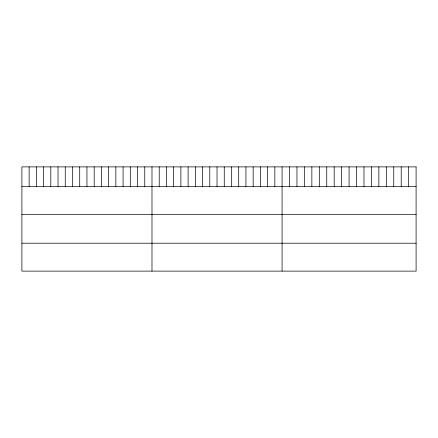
<?xml version="1.0" encoding="UTF-8"?>
<svg xmlns="http://www.w3.org/2000/svg" width="438" height="438" viewBox="0 0 438 438"><rect width="100%" height="100%" fill="white"/><g stroke="black" fill="none" stroke-linecap="round" stroke-linejoin="round"><path stroke-width="0.66" d="M21.9 186.533L416.1 186.533M21.9 214.445L416.1 214.445M21.9 243.205L416.1 243.205M408.654 166.883L408.654 186.533M401.208 166.883L401.208 186.533M393.762 166.883L393.762 186.533M386.316 166.883L386.316 186.533M378.87 166.883L378.87 186.533M371.424 166.883L371.424 186.533M363.978 166.883L363.978 186.533M356.532 166.883L356.532 186.533M349.086 166.883L349.086 186.533M341.64 166.883L341.64 186.533M334.194 166.883L334.194 186.533M326.748 166.883L326.748 186.533M319.302 166.883L319.302 186.533M311.856 166.883L311.856 186.533M304.41 166.883L304.41 186.533M296.964 166.883L296.964 186.533M289.518 166.883L289.518 186.533M282.072 166.883L282.072 271.117M274.845 166.883L274.845 186.533M267.618 166.883L267.618 186.533M260.391 166.883L260.391 186.533M253.164 166.883L253.164 186.533M245.937 166.883L245.937 186.533M238.71 166.883L238.71 186.533M231.483 166.883L231.483 186.533M224.256 166.883L224.256 186.533M217.029 166.883L217.029 186.533M209.802 166.883L209.802 186.533M202.575 166.883L202.575 186.533M195.348 166.883L195.348 186.533M188.121 166.883L188.121 186.533M180.894 166.883L180.894 186.533M173.667 166.883L173.667 186.533M166.44 166.883L166.44 186.533M159.213 166.883L159.213 186.533M151.986 166.883L151.986 271.117M144.759 166.883L144.759 186.533M137.532 166.883L137.532 186.533M130.305 166.883L130.305 186.533M123.078 166.883L123.078 186.533M115.851 166.883L115.851 186.533M108.624 166.883L108.624 186.533M101.397 166.883L101.397 186.533M94.17 166.883L94.17 186.533M86.943 166.883L86.943 186.533M79.716 166.883L79.716 186.533M72.489 166.883L72.489 186.533M65.262 166.883L65.262 186.533M58.035 166.883L58.035 186.533M50.808 166.883L50.808 186.533M43.581 166.883L43.581 186.533M36.354 166.883L36.354 186.533M29.127 166.883L29.127 186.533M416.1 166.883L21.9 166.883L21.9 271.117L416.1 271.117L416.1 166.883"/></g></svg>
